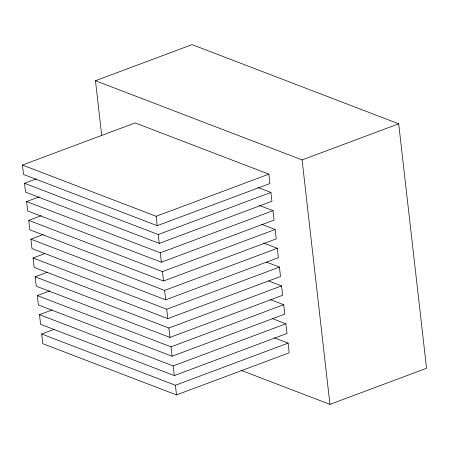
<?xml version="1.0" encoding="UTF-8"?>
<svg xmlns="http://www.w3.org/2000/svg" width="449" height="449" viewBox="0 0 449 449"><rect width="100%" height="100%" fill="white"/><g stroke="black" fill="none" stroke-linecap="round" stroke-linejoin="round"><path stroke-width="0.67" d="M101.743 135.755L95.474 80.73L192.077 44.619L398.695 123.812L426.55 368.27L329.948 404.381L241.023 370.296M22.45 165.047L135.155 122.914L268.844 174.156L269.916 183.557L157.217 225.69L23.522 174.448L22.45 165.047L156.145 216.283L268.844 174.156M257.883 187.418L270.927 192.419L271.937 201.275L159.232 243.409L25.542 192.172L24.532 183.31L36.324 178.898M259.314 205.429L273.009 210.682L274.081 220.083L161.376 262.216L27.681 210.974L26.614 201.573L39.063 196.92M261.458 224.236L275.153 229.484L276.225 238.885L163.52 281.018L29.825 229.776L28.753 220.375L41.201 215.722M263.597 243.038L277.291 248.291L278.363 257.692L165.664 299.825L31.969 248.583L30.897 239.182L43.345 234.524M266.392 262.093L279.435 267.093L280.507 276.494L167.803 318.627L34.113 267.385L33.041 257.984L44.833 253.578M95.474 80.73L302.093 159.923L398.695 123.812M268.536 280.9L281.579 285.901L282.651 295.302L169.947 337.429L36.251 286.193L35.179 276.792L47.633 272.133M24.532 183.31L158.228 234.546L270.927 192.419M270.68 299.702L283.723 304.703L284.795 314.104L172.09 356.237L38.395 304.994L37.323 295.594L49.772 290.941M26.614 201.573L160.304 252.809L273.009 210.682M272.201 318.526L285.895 323.78L286.995 333.45L174.296 375.583L40.601 324.341L39.495 314.67L51.949 310.018M28.753 220.375L162.448 271.617L275.153 229.484M274.401 337.873L288.101 343.126L289.201 352.796L176.496 394.929L42.807 343.687L41.701 334.017L54.149 329.358M30.897 239.182L164.592 290.419L277.291 248.291M33.041 257.984L166.731 309.226L279.435 267.093M35.179 276.792L168.875 328.028L281.579 285.901M37.323 295.594L171.018 346.836L283.723 304.703M39.495 314.67L173.191 365.907L285.895 323.78M41.701 334.017L175.396 385.253L288.101 343.126M302.093 159.923L329.948 404.381M156.145 216.283L157.217 225.69M158.228 234.546L159.232 243.409M160.304 252.809L161.376 262.216M162.448 271.617L163.52 281.018M164.592 290.419L165.664 299.825M166.731 309.226L167.803 318.627M168.875 328.028L169.947 337.429M171.018 346.836L172.09 356.237M173.191 365.907L174.296 375.583M175.396 385.253L176.496 394.929"/></g></svg>
